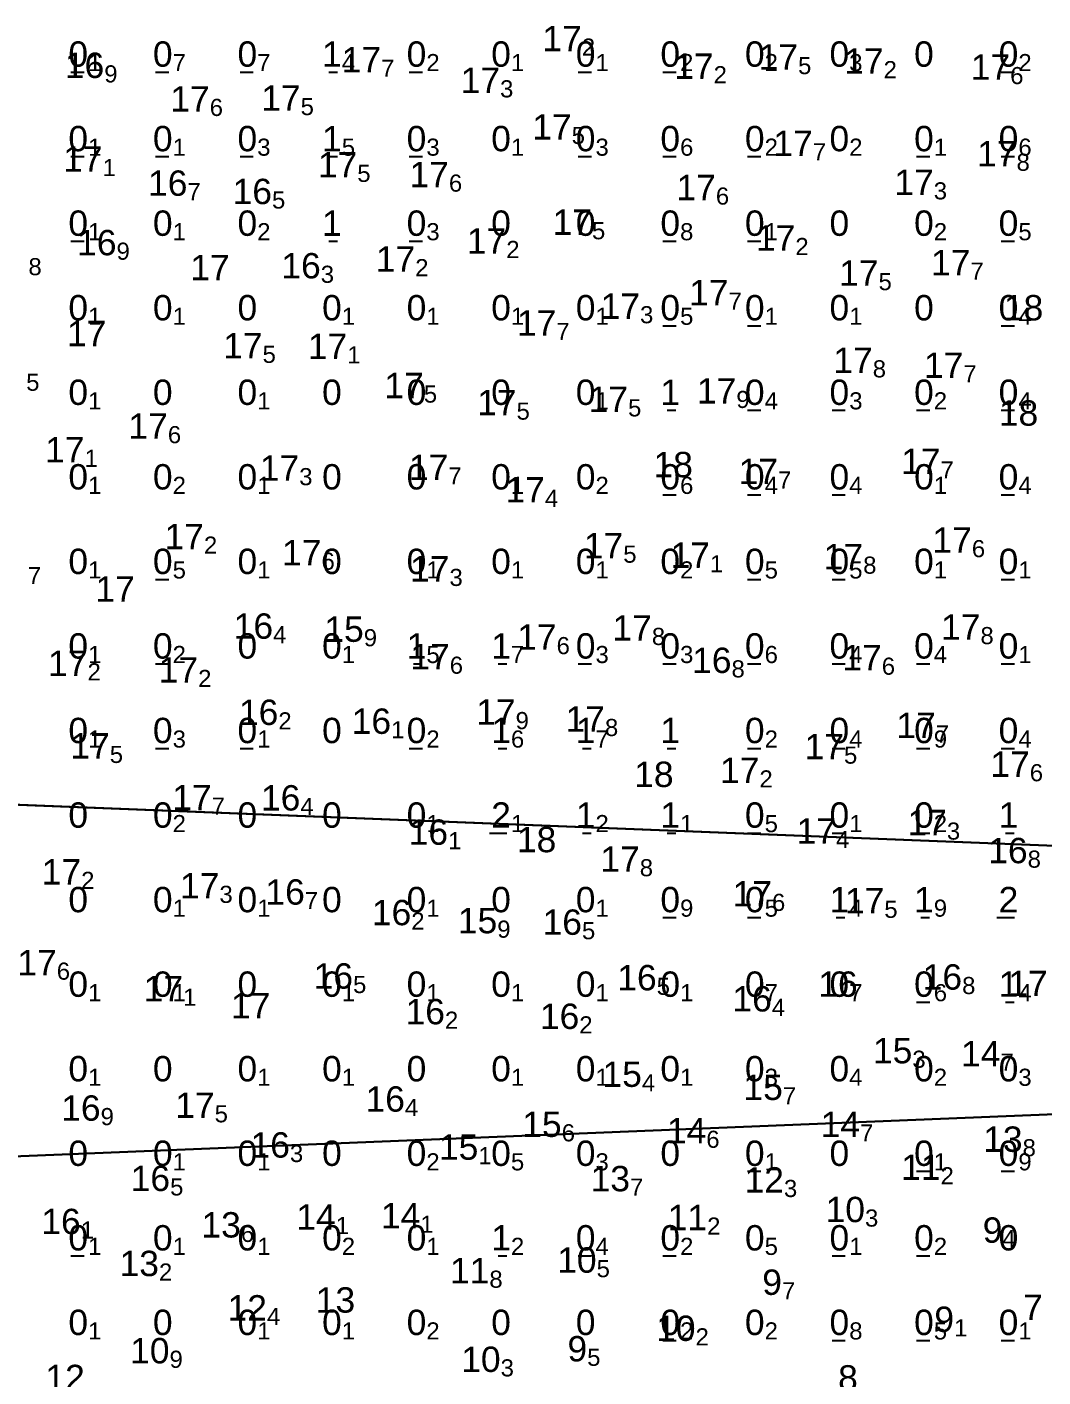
# Model space of a CAD drawing. Header units: millimetres. Extents: x 0 to 581027, y 0 to 6627194.
# Drawn here: x 580483.7 to 580555.7, y 6625676.1 to 6625771.9 of the extents above; entities that cross this region are included whole.
import ezdxf
from ezdxf.enums import TextEntityAlignment as Align

# ---------------------------------------------------------------- set-up
doc = ezdxf.new("R2010")
doc.units = ezdxf.units.MM
doc.layers.add('Soundings_1000', color=7, linetype='Continuous', true_color=0x000000)
doc.layers.add('soundings_diff', color=7, linetype='Continuous', true_color=0x000000)
for name, color, linetype in [('tiff', 7, 'Continuous'), ('tiff17.2', 7, 'Continuous'), ('Этап 4.2 нижняя бровка', 7, 'Continuous'), ('Этап 4.2 рабочая прорезь', 7, 'Continuous'), ('Этап 5.2 верхняя бровка', 7, 'Continuous'), ('Этап 5.2 нижняя бровка', 7, 'Continuous')]:
    doc.layers.add(name, color=color, linetype=linetype)
doc.styles.get("Standard").update_dxf_attribs({"font": 'arial.ttf'})
picture_1 = doc.add_image_def('image2.tif', size_in_pixel=(3838, 2796))
picture_2 = doc.add_image_def('image3.tif', size_in_pixel=(3838, 2796))
picture_3 = doc.add_image_def('image4.tif', size_in_pixel=(2844, 2049))

msp = doc.modelspace()

# ---------------------------------------------------------------- linework, layer by layer
at = {"layer": 'soundings_diff', "color": 18, "true_color": 0x000000}
for p, q in [((580486.78, 6625768.722, -0.08), (580487.719, 6625768.722, -0.08)), ((580492.78, 6625768.722, -0.65), (580493.719, 6625768.722, -0.65)), ((580498.78, 6625768.722, -0.73), (580499.719, 6625768.722, -0.73)), ((580505.086, 6625768.722, -1.37), (580505.699, 6625768.722, -1.37)), ((580510.78, 6625768.722, -0.2), (580511.719, 6625768.722, -0.2)), ((580522.78, 6625768.722, -0.07), (580523.719, 6625768.722, -0.07)), ((580528.78, 6625768.722, -0.2), (580529.719, 6625768.722, -0.2)), ((580552.78, 6625768.722, -0.2), (580553.719, 6625768.722, -0.2)), ((580486.78, 6625762.722, -0.14), (580487.719, 6625762.722, -0.14)), ((580492.78, 6625762.722, -0.14), (580493.719, 6625762.722, -0.14)), ((580498.78, 6625762.722, -0.34), (580499.719, 6625762.722, -0.34)), ((580505.086, 6625762.722, -1.51), (580505.699, 6625762.722, -1.51)), ((580510.78, 6625762.722, -0.34), (580511.719, 6625762.722, -0.34)), ((580522.78, 6625762.722, -0.31), (580523.719, 6625762.722, -0.31)), ((580528.78, 6625762.722, -0.64), (580529.719, 6625762.722, -0.64)), ((580534.78, 6625762.722, -0.16), (580535.719, 6625762.722, -0.16)), ((580546.78, 6625762.722, -0.07), (580547.719, 6625762.722, -0.07)), ((580552.78, 6625762.722, -0.56), (580553.719, 6625762.722, -0.56)), ((580486.78, 6625756.722, -0.13), (580487.719, 6625756.722, -0.13)), ((580505.086, 6625756.722, -1.02), (580505.699, 6625756.722, -1.02)), ((580510.78, 6625756.722, -0.3), (580511.719, 6625756.722, -0.3)), ((580528.78, 6625756.722, -0.81), (580529.719, 6625756.722, -0.81)), ((580534.78, 6625756.722, -0.13), (580535.719, 6625756.722, -0.13)), ((580552.78, 6625756.722, -0.53), (580553.719, 6625756.722, -0.53)), ((580528.78, 6625750.722, -0.47), (580529.719, 6625750.722, -0.47)), ((580534.78, 6625750.722, -0.12), (580535.719, 6625750.722, -0.12)), ((580552.78, 6625750.722, -0.39), (580553.719, 6625750.722, -0.39)), ((580529.086, 6625744.722, -1.01), (580529.699, 6625744.722, -1.01)), ((580534.78, 6625744.722, -0.43), (580535.719, 6625744.722, -0.43)), ((580540.78, 6625744.722, -0.31), (580541.719, 6625744.722, -0.31)), ((580546.78, 6625744.722, -0.2), (580547.719, 6625744.722, -0.2)), ((580552.78, 6625744.722, -0.35), (580553.719, 6625744.722, -0.35)), ((580528.78, 6625738.722, -0.55), (580529.719, 6625738.722, -0.55)), ((580534.78, 6625738.722, -0.35), (580535.719, 6625738.722, -0.35)), ((580540.78, 6625738.722, -0.38), (580541.719, 6625738.722, -0.38)), ((580552.78, 6625738.722, -0.39), (580553.719, 6625738.722, -0.39)), ((580492.78, 6625732.722, -0.45), (580493.719, 6625732.722, -0.45)), ((580534.78, 6625732.722, -0.5), (580535.719, 6625732.722, -0.5)), ((580540.78, 6625732.722, -0.5), (580541.719, 6625732.722, -0.5)), ((580552.78, 6625732.722, -0.07), (580553.719, 6625732.722, -0.07)), ((580492.78, 6625726.722, -0.15), (580493.719, 6625726.722, -0.15)), ((580511.086, 6625726.722, -1.49), (580511.699, 6625726.722, -1.49)), ((580517.086, 6625726.722, -1.68), (580517.699, 6625726.722, -1.68)), ((580522.78, 6625726.722, -0.27), (580523.719, 6625726.722, -0.27)), ((580528.78, 6625726.722, -0.33), (580529.719, 6625726.722, -0.33)), ((580534.78, 6625726.722, -0.58), (580535.719, 6625726.722, -0.58)), ((580540.78, 6625726.722, -0.37), (580541.719, 6625726.722, -0.37)), ((580546.78, 6625726.722, -0.42), (580547.719, 6625726.722, -0.42)), ((580552.78, 6625726.722, -0.08), (580553.719, 6625726.722, -0.08)), ((580492.78, 6625720.722, -0.31), (580493.719, 6625720.722, -0.31)), ((580498.78, 6625720.722, -0.05), (580499.719, 6625720.722, -0.05)), ((580510.78, 6625720.722, -0.22), (580511.719, 6625720.722, -0.22)), ((580517.086, 6625720.722, -1.55), (580517.699, 6625720.722, -1.55)), ((580523.086, 6625720.722, -1.68), (580523.699, 6625720.722, -1.68)), ((580529.086, 6625720.722, -0.98), (580529.699, 6625720.722, -0.98)), ((580534.78, 6625720.722, -0.22), (580535.719, 6625720.722, -0.22)), ((580540.78, 6625720.722, -0.38), (580541.719, 6625720.722, -0.38)), ((580546.78, 6625720.722, -0.87), (580547.719, 6625720.722, -0.87)), ((580552.78, 6625720.722, -0.39), (580553.719, 6625720.722, -0.39)), ((580516.481, 6625714.722, -2.1), (580517.719, 6625714.722, -2.1)), ((580523.086, 6625714.722, -1.19), (580523.699, 6625714.722, -1.19)), ((580529.086, 6625714.722, -1.11), (580529.699, 6625714.722, -1.11)), ((580534.78, 6625714.722, -0.5), (580535.719, 6625714.722, -0.5)), ((580540.78, 6625714.722, -0.08), (580541.719, 6625714.722, -0.08)), ((580546.78, 6625714.722, -0.24), (580547.719, 6625714.722, -0.24)), ((580553.086, 6625714.722, -0.98), (580553.699, 6625714.722, -0.98)), ((580528.78, 6625708.722, -0.86), (580529.719, 6625708.722, -0.86)), ((580534.78, 6625708.722, -0.48), (580535.719, 6625708.722, -0.48)), ((580541.086, 6625708.722, -1.35), (580541.699, 6625708.722, -1.35)), ((580547.086, 6625708.722, -1.87), (580547.699, 6625708.722, -1.87)), ((580552.481, 6625708.722, -1.99), (580553.719, 6625708.722, -1.99)), ((580546.78, 6625702.722, -0.56), (580547.719, 6625702.722, -0.56)), ((580553.086, 6625702.722, -1.36), (580553.699, 6625702.722, -1.36)), ((580534.78, 6625690.722, -0.07), (580535.719, 6625690.722, -0.07)), ((580546.78, 6625690.722, -0.09), (580547.719, 6625690.722, -0.09)), ((580552.78, 6625690.722, -0.87), (580553.719, 6625690.722, -0.87)), ((580486.78, 6625684.722, -0.06), (580487.719, 6625684.722, -0.06)), ((580517.086, 6625684.722, -1.17), (580517.699, 6625684.722, -1.17)), ((580522.78, 6625684.722, -0.44), (580523.719, 6625684.722, -0.44)), ((580528.78, 6625684.722, -0.19), (580529.719, 6625684.722, -0.19)), ((580540.78, 6625684.722, -0.05), (580541.719, 6625684.722, -0.05)), ((580546.78, 6625684.722, -0.17), (580547.719, 6625684.722, -0.17)), ((580528.78, 6625678.722, -0.19), (580529.719, 6625678.722, -0.19)), ((580540.78, 6625678.722, -0.82), (580541.719, 6625678.722, -0.82)), ((580546.78, 6625678.722, -0.5), (580547.719, 6625678.722, -0.5)), ((580552.78, 6625678.722, -0.11), (580553.719, 6625678.722, -0.11))]:
    msp.add_line(p, q, dxfattribs=at)
at = {"layer": 'Этап 4.2 нижняя бровка', "color": 1, "lineweight": 30}
msp.add_lwpolyline([(580570.65, 6625977.85), (580109.71, 6625996.05), (580034.52, 6625734.46), (580560.2, 6625713.67), (580570.65, 6625977.85)], dxfattribs=at)
at = {"layer": 'Этап 4.2 рабочая прорезь', "color": 5, "lineweight": 30}
msp.add_lwpolyline([(580034.52, 6625734.46), (580034.73, 6625732.44), (580219.82, 6625707.79), (580339.37, 6625695.21), (580419.15, 6625689.18), (580559.55, 6625694.89), (580560.2, 6625713.67)], dxfattribs=at)
at = {"layer": 'Этап 5.2 верхняя бровка', "color": 3, "linetype": 'Continuous', "lineweight": 30}
msp.add_lwpolyline([(580025.73, 6625725.21), (580144.31, 6625626.85), (580198.01, 6625585.68), (580306.45, 6625503.96), (580380.3, 6625452.25, -0.007042), (580424.66, 6625424.55, -0.01078), (580452.97, 6625405.43, -0.000003), (580488.81, 6625380.08, -0.000055), (580490.46, 6625378.91, -0.000083), (580499.82, 6625372.28, 0.000042), (580518.49, 6625359.07, 0.014493), (580533.47, 6625349.1, 0.004205), (580586.34, 6625316.72, 0.045482), (580608.84, 6625305.84, 0.025712), (580650.9, 6625292.46, 0.178181), (580685.89, 6625295.84, 0.112994), (580728.34, 6625329.74), (580768.13, 6625390.9), (580811.37, 6625457.98), (580825.99, 6625484.4), (580843.64, 6625527.16)], format="xyb", dxfattribs=at)
at = {"layer": 'Этап 5.2 нижняя бровка', "color": 1, "lineweight": 30}
msp.add_lwpolyline([(580034.53, 6625734.49), (580560.2, 6625713.68), (580560.18, 6625713.46), (580823.18, 6625540.15), (580784.51, 6625481.76), (580737.88, 6625410.99), (580697.72, 6625350.06), (580412.01, 6625509.64), (580025.99, 6625725.17), (580032.37, 6625730.74), (580034.53, 6625734.49)], close=True, dxfattribs=at)

# ---------------------------------------------------------------- texts
at = {"layer": 'Soundings_1000', "color": 18, "true_color": 0x000000}
for s, p in [('17', (580523.03, 6625771.1, 17.23)), ('17', (580538.37, 6625769.79, 17.48)), ('16', (580489.15, 6625769.2, 16.86)), ('17', (580508.79, 6625769.6, 17.69)), ('17', (580532.38, 6625769.14, 17.21)), ('17', (580544.44, 6625769.5, 17.18)), ('17', (580553.42, 6625769.08, 17.55)), ('17', (580517.23, 6625768.14, 17.34)), ('17', (580503.08, 6625766.88, 17.53)), ('17', (580496.63, 6625766.82, 17.64)), ('17', (580522.31, 6625764.83, 17.47)), ('17', (580539.42, 6625763.67, 17.66)), ('17', (580489.03, 6625762.55, 17.07)), ('17', (580507.1, 6625762.14, 17.48)), ('17', (580553.87, 6625762.93, 17.79)), ('17', (580513.6, 6625761.45, 17.63)), ('16', (580495.05, 6625760.84, 16.69)), ('16', (580501.05, 6625760.25, 16.52)), ('17', (580532.54, 6625760.53, 17.59)), ('17', (580548, 6625760.9, 17.26)), ('17', (580523.75, 6625758.07, 17.52)), ('16', (580490.02, 6625756.62, 16.85)), ('17', (580517.67, 6625756.74, 17.23)), ('17', (580538.18, 6625756.95, 17.24)), ('17', (580511.21, 6625755.45, 17.2)), ('17', (580498.05, 6625754.85, 16.98)), ('16', (580504.51, 6625754.98, 16.26)), ('17', (580544.08, 6625754.46, 17.51)), ('17', (580550.6, 6625755.2, 17.69)), ('17', (580533.44, 6625753.07, 17.71)), ('17', (580527.16, 6625752.11, 17.28)), ('18', (580555.77, 6625752, 18.01)), ('17', (580521.22, 6625750.92, 17.67)), ('17', (580489.3, 6625750.17, 16.95)), ('17', (580500.38, 6625749.3, 17.47)), ('17', (580506.39, 6625749.26, 17.12)), ('17', (580543.67, 6625748.27, 17.82)), ('17', (580550.1, 6625747.92, 17.72)), ('17', (580511.82, 6625746.48, 17.52)), ('17', (580533.99, 6625746.1, 17.92)), ('17', (580518.4, 6625745.27, 17.48)), ('17', (580526.31, 6625745.5, 17.48)), ('18', (580555.41, 6625744.53, 17.99)), ('17', (580493.66, 6625743.6, 17.59)), ('17', (580487.75, 6625741.92, 17.09)), ('17', (580548.48, 6625741.1, 17.72)), ('17', (580502.98, 6625740.62, 17.34)), ('17', (580513.56, 6625740.67, 17.71)), ('18', (580530.91, 6625740.87, 18.04)), ('17', (580536.95, 6625740.38, 17.73)), ('17', (580520.41, 6625739.08, 17.4)), ('17', (580496.22, 6625735.76, 17.21)), ('17', (580550.7, 6625735.51, 17.56)), ('17', (580504.56, 6625734.62, 17.56)), ('17', (580525.97, 6625735.12, 17.5)), ('17', (580532.12, 6625734.44, 17.1)), ('17', (580542.99, 6625734.34, 17.77)), ('17', (580513.64, 6625733.47, 17.27)), ('17', (580491.32, 6625732.04, 17.04)), ('16', (580501.13, 6625729.41, 16.39)), ('15', (580507.56, 6625729.19, 15.85)), ('17', (580521.24, 6625728.63, 17.61)), ('17', (580528, 6625729.28, 17.8)), ('17', (580551.31, 6625729.34, 17.8)), ('17', (580487.96, 6625726.77, 17.24)), ('17', (580513.66, 6625727.24, 17.59)), ('16', (580533.65, 6625726.98, 16.84)), ('17', (580544.31, 6625727.17, 17.64)), ('17', (580495.81, 6625726.3, 17.23)), ('16', (580501.5, 6625723.29, 16.23)), ('17', (580518.33, 6625723.31, 17.85)), ('17', (580524.67, 6625722.82, 17.78)), ('16', (580509.5, 6625722.66, 16.1)), ('17', (580548.14, 6625722.36, 17.73)), ('17', (580489.54, 6625720.91, 17.5)), ('17', (580541.63, 6625720.86, 17.45)), ('17', (580535.63, 6625719.17, 17.22)), ('17', (580554.81, 6625719.61, 17.59)), ('18', (580529.54, 6625718.89, 17.99)), ('17', (580496.77, 6625717.24, 17.71)), ('16', (580503.06, 6625717.22, 16.36)), ('17', (580548.93, 6625715.47, 17.25)), ('16', (580513.54, 6625714.79, 16.12)), ('18', (580521.22, 6625714.26, 17.99)), ('17', (580541.06, 6625714.87, 17.44)), ('16', (580554.66, 6625713.48, 16.77)), ('17', (580527.14, 6625712.87, 17.83)), ('17', (580487.51, 6625711.97, 17.16)), ('17', (580497.32, 6625710.98, 17.29)), ('16', (580503.38, 6625710.54, 16.66)), ('17', (580536.52, 6625710.41, 17.64)), ('17', (580544.49, 6625709.92, 17.49)), ('16', (580510.93, 6625709.08, 16.21)), ('15', (580517.03, 6625708.51, 15.86)), ('16', (580523.04, 6625708.4, 16.46)), ('17', (580485.78, 6625705.53, 17.56)), ('17', (580494.74, 6625703.68, 17.11)), ('16', (580506.8, 6625704.58, 16.45)), ('16', (580528.34, 6625704.46, 16.46)), ('16', (580542.6, 6625704, 16.01)), ('16', (580550.01, 6625704.51, 16.84)), ('17', (580556.08, 6625704.05, 17.06)), ('16', (580536.51, 6625702.96, 16.39)), ('17', (580500.93, 6625702.47, 16.95)), ('16', (580513.32, 6625702.05, 16.2)), ('16', (580522.85, 6625701.72, 16.23)), ('15', (580546.48, 6625699.28, 15.32)), ('14', (580552.73, 6625699.07, 14.68)), ('15', (580527.29, 6625697.61, 15.42)), ('15', (580537.29, 6625696.68, 15.69)), ('16', (580488.89, 6625695.21, 16.85)), ('17', (580496.98, 6625695.41, 17.46)), ('16', (580510.48, 6625695.85, 16.38)), ('15', (580521.6, 6625694.06, 15.57)), ('14', (580531.86, 6625693.6, 14.55)), ('14', (580542.77, 6625694.05, 14.72)), ('16', (580502.32, 6625692.59, 16.31)), ('15', (580515.69, 6625692.44, 15.07)), ('13', (580554.3, 6625693, 13.8)), ('16', (580493.82, 6625690.22, 16.48)), ('11', (580548.48, 6625691.01, 11.24)), ('13', (580526.45, 6625690.2, 13.74)), ('12', (580537.37, 6625690.11, 12.27)), ('14', (580505.57, 6625687.48, 14.1)), ('14', (580511.57, 6625687.57, 14.14)), ('11', (580531.92, 6625687.44, 11.19)), ('10', (580543.12, 6625688.01, 10.28)), ('16', (580487.48, 6625687.16, 16.12)), ('13', (580498.84, 6625686.92, 13.55)), ('9', (580552.87, 6625686.55, 9.4)), ('13', (580493.03, 6625684.18, 13.18)), ('11', (580516.47, 6625683.67, 11.76)), ('10', (580524.08, 6625684.42, 10.46)), ('9', (580537.23, 6625682.85, 9.69)), ('12', (580500.69, 6625681.03, 12.42)), ('13', (580506.95, 6625681.59, 12.99)), ('7', (580555.73, 6625681.06, 7.7)), ('9', (580549.44, 6625680.22, 9.06)), ('10', (580531.1, 6625679.58, 10.18)), ('10', (580493.78, 6625677.99, 10.94)), ('9', (580523.41, 6625678.13, 9.51)), ('10', (580517.27, 6625677.38, 10.32)), ('12', (580487.77, 6625676.09, 12.23)), ('8', (580542.61, 6625676.06, 8.94))]:
    msp.add_text(s, height=1.8, dxfattribs=at).set_placement(p, align=Align.MIDDLE_RIGHT)
for s, p in [('2', (580523.03, 6625771.1, 17.23)), ('5', (580538.37, 6625769.79, 17.48)), ('9', (580489.15, 6625769.2, 16.86)), ('7', (580508.79, 6625769.6, 17.69)), ('2', (580532.38, 6625769.14, 17.21)), ('2', (580544.44, 6625769.5, 17.18)), ('6', (580553.42, 6625769.08, 17.55)), ('3', (580517.23, 6625768.14, 17.34)), ('6', (580496.63, 6625766.82, 17.64)), ('5', (580503.08, 6625766.88, 17.53)), ('5', (580522.31, 6625764.83, 17.47)), ('7', (580539.42, 6625763.67, 17.66)), ('1', (580489.03, 6625762.55, 17.07)), ('5', (580507.1, 6625762.14, 17.48)), ('8', (580553.87, 6625762.93, 17.79)), ('6', (580513.6, 6625761.45, 17.63)), ('7', (580495.05, 6625760.84, 16.69)), ('5', (580501.05, 6625760.25, 16.52)), ('6', (580532.54, 6625760.53, 17.59)), ('3', (580548, 6625760.9, 17.26)), ('5', (580523.75, 6625758.07, 17.52)), ('9', (580490.02, 6625756.62, 16.85)), ('2', (580517.67, 6625756.74, 17.23)), ('2', (580538.18, 6625756.95, 17.24)), ('8', (580483.77, 6625755.52, 16.84)), ('2', (580511.21, 6625755.45, 17.2)), ('3', (580504.51, 6625754.98, 16.26)), ('5', (580544.08, 6625754.46, 17.51)), ('7', (580550.6, 6625755.2, 17.69)), ('7', (580533.44, 6625753.07, 17.71)), ('3', (580527.16, 6625752.11, 17.28)), ('7', (580521.22, 6625750.92, 17.67)), ('5', (580500.38, 6625749.3, 17.47)), ('1', (580506.39, 6625749.26, 17.12)), ('8', (580543.67, 6625748.27, 17.82)), ('7', (580550.1, 6625747.92, 17.72)), ('5', (580483.61, 6625747.32, 17.5)), ('5', (580511.82, 6625746.48, 17.52)), ('9', (580533.99, 6625746.1, 17.92)), ('5', (580518.4, 6625745.27, 17.48)), ('5', (580526.31, 6625745.5, 17.48)), ('6', (580493.66, 6625743.6, 17.59)), ('1', (580487.75, 6625741.92, 17.09)), ('7', (580548.48, 6625741.1, 17.72)), ('3', (580502.98, 6625740.62, 17.34)), ('7', (580513.56, 6625740.67, 17.71)), ('7', (580536.95, 6625740.38, 17.73)), ('4', (580520.41, 6625739.08, 17.4)), ('2', (580496.22, 6625735.76, 17.21)), ('6', (580550.7, 6625735.51, 17.56)), ('6', (580504.56, 6625734.62, 17.56)), ('5', (580525.97, 6625735.12, 17.5)), ('1', (580532.12, 6625734.44, 17.1)), ('8', (580542.99, 6625734.34, 17.77)), ('7', (580483.73, 6625733.6, 17.73)), ('3', (580513.64, 6625733.47, 17.27)), ('4', (580501.13, 6625729.41, 16.39)), ('9', (580507.56, 6625729.19, 15.85)), ('6', (580521.24, 6625728.63, 17.61)), ('8', (580528, 6625729.28, 17.8)), ('8', (580551.31, 6625729.34, 17.8)), ('2', (580487.96, 6625726.77, 17.24)), ('6', (580513.66, 6625727.24, 17.59)), ('8', (580533.65, 6625726.98, 16.84)), ('6', (580544.31, 6625727.17, 17.64)), ('2', (580495.81, 6625726.3, 17.23)), ('2', (580501.5, 6625723.29, 16.23)), ('9', (580518.33, 6625723.31, 17.85)), ('8', (580524.67, 6625722.82, 17.78)), ('1', (580509.5, 6625722.66, 16.1)), ('7', (580548.14, 6625722.36, 17.73)), ('5', (580489.54, 6625720.91, 17.5)), ('5', (580541.63, 6625720.86, 17.45)), ('2', (580535.63, 6625719.17, 17.22)), ('6', (580554.81, 6625719.61, 17.59)), ('7', (580496.77, 6625717.24, 17.71)), ('4', (580503.06, 6625717.22, 16.36)), ('3', (580548.93, 6625715.47, 17.25)), ('1', (580513.54, 6625714.79, 16.12)), ('4', (580541.06, 6625714.87, 17.44)), ('8', (580554.66, 6625713.48, 16.77)), ('8', (580527.14, 6625712.87, 17.83)), ('2', (580487.51, 6625711.97, 17.16)), ('3', (580497.32, 6625710.98, 17.29)), ('7', (580503.38, 6625710.54, 16.66)), ('6', (580536.52, 6625710.41, 17.64)), ('5', (580544.49, 6625709.92, 17.49)), ('2', (580510.93, 6625709.08, 16.21)), ('9', (580517.03, 6625708.51, 15.86)), ('5', (580523.04, 6625708.4, 16.46)), ('6', (580485.78, 6625705.53, 17.56)), ('5', (580506.8, 6625704.58, 16.45)), ('1', (580494.74, 6625703.68, 17.11)), ('5', (580528.34, 6625704.46, 16.46)), ('8', (580550.01, 6625704.51, 16.84)), ('4', (580536.51, 6625702.96, 16.39)), ('2', (580513.32, 6625702.05, 16.2)), ('2', (580522.85, 6625701.72, 16.23)), ('3', (580546.48, 6625699.28, 15.32)), ('7', (580552.73, 6625699.07, 14.68)), ('4', (580527.29, 6625697.61, 15.42)), ('7', (580537.29, 6625696.68, 15.69)), ('9', (580488.89, 6625695.21, 16.85)), ('5', (580496.98, 6625695.41, 17.46)), ('4', (580510.48, 6625695.85, 16.38)), ('6', (580521.6, 6625694.06, 15.57)), ('7', (580542.77, 6625694.05, 14.72)), ('6', (580531.86, 6625693.6, 14.55)), ('3', (580502.32, 6625692.59, 16.31)), ('1', (580515.69, 6625692.44, 15.07)), ('8', (580554.3, 6625693, 13.8)), ('5', (580493.82, 6625690.22, 16.48)), ('7', (580526.45, 6625690.2, 13.74)), ('2', (580548.48, 6625691.01, 11.24)), ('3', (580537.37, 6625690.11, 12.27)), ('1', (580505.57, 6625687.48, 14.1)), ('1', (580511.57, 6625687.57, 14.14)), ('2', (580531.92, 6625687.44, 11.19)), ('3', (580543.12, 6625688.01, 10.28)), ('1', (580487.48, 6625687.16, 16.12)), ('6', (580498.84, 6625686.92, 13.55)), ('4', (580552.87, 6625686.55, 9.4)), ('2', (580493.03, 6625684.18, 13.18)), ('8', (580516.47, 6625683.67, 11.76)), ('5', (580524.08, 6625684.42, 10.46)), ('7', (580537.23, 6625682.85, 9.69)), ('4', (580500.69, 6625681.03, 12.42)), ('1', (580549.44, 6625680.22, 9.06)), ('2', (580531.1, 6625679.58, 10.18)), ('9', (580493.78, 6625677.99, 10.94)), ('5', (580523.41, 6625678.13, 9.51)), ('3', (580517.27, 6625677.38, 10.32))]:
    msp.add_text(s, height=1.215, dxfattribs=at).set_placement(p, align=Align.TOP_LEFT)
at = {"layer": 'soundings_diff', "color": 18, "true_color": 0x000000}
for s, p in [('0', (580488, 6625770, -0.08)), ('0', (580494, 6625770, -0.65)), ('0', (580500, 6625770, -0.73)), ('1', (580506, 6625770, -1.37)), ('0', (580512, 6625770, -0.2)), ('0', (580518, 6625770, 0.07)), ('0', (580524, 6625770, -0.07)), ('0', (580530, 6625770, -0.2)), ('0', (580536, 6625770, 0.2)), ('0', (580542, 6625770, 0.3)), ('0', (580548, 6625770, -0.04)), ('0', (580554, 6625770, -0.2)), ('0', (580488, 6625764, -0.14)), ('0', (580494, 6625764, -0.14)), ('0', (580500, 6625764, -0.34)), ('0', (580512, 6625764, -0.34)), ('0', (580518, 6625764, 0.11)), ('0', (580524, 6625764, -0.31)), ('0', (580530, 6625764, -0.64)), ('0', (580536, 6625764, -0.16)), ('0', (580542, 6625764, 0.19)), ('0', (580548, 6625764, -0.07)), ('0', (580554, 6625764, -0.56)), ('1', (580506, 6625764, -1.51)), ('0', (580488, 6625758, -0.13)), ('0', (580494, 6625758, 0.09)), ('0', (580500, 6625758, 0.22)), ('1', (580506, 6625758, -1.02)), ('0', (580512, 6625758, -0.3)), ('0', (580518, 6625758)), ('0', (580524, 6625758, 0.03)), ('0', (580530, 6625758, -0.81)), ('0', (580536, 6625758, -0.13)), ('0', (580542, 6625758, 0.03)), ('0', (580548, 6625758, 0.15)), ('0', (580554, 6625758, -0.53)), ('0', (580488, 6625752, 0.08)), ('0', (580494, 6625752, 0.09)), ('0', (580500, 6625752, -0.03)), ('0', (580506, 6625752, 0.1)), ('0', (580512, 6625752, 0.08)), ('0', (580518, 6625752, 0.05)), ('0', (580524, 6625752, 0.08)), ('0', (580530, 6625752, -0.47)), ('0', (580536, 6625752, -0.12)), ('0', (580542, 6625752, 0.06)), ('0', (580548, 6625752, 0.02)), ('0', (580554, 6625752, -0.39)), ('0', (580488, 6625746, 0.07)), ('0', (580494, 6625746, 0.01)), ('0', (580500, 6625746, 0.09)), ('0', (580506, 6625746, 0.03)), ('0', (580512, 6625746)), ('0', (580518, 6625746, 0.04)), ('0', (580524, 6625746, 0.13)), ('1', (580530, 6625746, -1.01)), ('0', (580536, 6625746, -0.43)), ('0', (580542, 6625746, -0.31)), ('0', (580548, 6625746, -0.2)), ('0', (580554, 6625746, -0.35)), ('0', (580488, 6625740, 0.08)), ('0', (580494, 6625740, 0.22)), ('0', (580500, 6625740, 0.14)), ('0', (580506, 6625740, 0.03)), ('0', (580512, 6625740, 0.03)), ('0', (580518, 6625740, 0.14)), ('0', (580524, 6625740, 0.18)), ('0', (580530, 6625740, -0.55)), ('0', (580536, 6625740, -0.35)), ('0', (580542, 6625740, -0.38)), ('0', (580548, 6625740, 0.1)), ('0', (580554, 6625740, -0.39)), ('0', (580488, 6625734, 0.08)), ('0', (580494, 6625734, -0.45)), ('0', (580500, 6625734, 0.14)), ('0', (580506, 6625734, 0.04)), ('0', (580512, 6625734, 0.09)), ('0', (580518, 6625734, 0.08)), ('0', (580524, 6625734, 0.14)), ('0', (580530, 6625734, 0.2)), ('0', (580536, 6625734, -0.5)), ('0', (580542, 6625734, -0.5)), ('0', (580548, 6625734, 0.08)), ('0', (580554, 6625734, -0.07)), ('0', (580488, 6625728, 0.07)), ('0', (580494, 6625728, -0.15)), ('0', (580500, 6625728, 0.04)), ('0', (580506, 6625728, 0.05)), ('1', (580512, 6625728, -1.49)), ('1', (580518, 6625728, -1.68)), ('0', (580524, 6625728, -0.27)), ('0', (580530, 6625728, -0.33)), ('0', (580536, 6625728, -0.58)), ('0', (580542, 6625728, -0.37)), ('0', (580548, 6625728, -0.42)), ('0', (580554, 6625728, -0.08)), ('0', (580488, 6625722, 0.1)), ('0', (580494, 6625722, -0.31)), ('0', (580500, 6625722, -0.05)), ('0', (580506, 6625722, 0.04)), ('0', (580512, 6625722, -0.22)), ('1', (580518, 6625722, -1.55)), ('1', (580524, 6625722, -1.68)), ('1', (580530, 6625722, -0.98)), ('0', (580536, 6625722, -0.22)), ('0', (580542, 6625722, -0.38)), ('0', (580548, 6625722, -0.87)), ('0', (580554, 6625722, -0.39)), ('0', (580488, 6625716, 0.04)), ('0', (580494, 6625716, 0.23)), ('0', (580500, 6625716)), ('0', (580506, 6625716, 0.04)), ('0', (580512, 6625716, 0.11)), ('2', (580518, 6625716, -2.1)), ('1', (580524, 6625716, -1.19)), ('1', (580530, 6625716, -1.11)), ('0', (580536, 6625716, -0.5)), ('0', (580542, 6625716, -0.08)), ('0', (580548, 6625716, -0.24)), ('1', (580554, 6625716, -0.98)), ('0', (580488, 6625710, -0.04)), ('0', (580494, 6625710, 0.12)), ('0', (580500, 6625710, 0.1)), ('0', (580506, 6625710, 0.04)), ('0', (580512, 6625710, 0.11)), ('0', (580518, 6625710, -0.04)), ('0', (580524, 6625710, 0.13)), ('0', (580530, 6625710, -0.86)), ('0', (580536, 6625710, -0.48)), ('1', (580542, 6625710, -1.35)), ('1', (580548, 6625710, -1.87)), ('2', (580554, 6625710, -1.99)), ('0', (580488, 6625704, 0.07)), ('0', (580494, 6625704, 0.05)), ('0', (580500, 6625704, 0.04)), ('0', (580506, 6625704, 0.07)), ('0', (580512, 6625704, 0.14)), ('0', (580518, 6625704, 0.12)), ('0', (580524, 6625704, 0.08)), ('0', (580530, 6625704, 0.09)), ('0', (580536, 6625704, 0.74)), ('0', (580542, 6625704, 0.65)), ('0', (580548, 6625704, -0.56)), ('1', (580554, 6625704, -1.36)), ('0', (580488, 6625698, 0.09)), ('0', (580494, 6625698, 0.03)), ('0', (580500, 6625698, 0.09)), ('0', (580506, 6625698, 0.09)), ('0', (580512, 6625698, 0.04)), ('0', (580518, 6625698, 0.14)), ('0', (580524, 6625698, 0.1)), ('0', (580530, 6625698, 0.13)), ('0', (580536, 6625698, 0.31)), ('0', (580542, 6625698, 0.44)), ('0', (580548, 6625698, 0.17)), ('0', (580554, 6625698, 0.29)), ('0', (580488, 6625692)), ('0', (580494, 6625692, 0.08)), ('0', (580500, 6625692, 0.05)), ('0', (580506, 6625692, -0.01)), ('0', (580512, 6625692, 0.2)), ('0', (580518, 6625692, 0.47)), ('0', (580524, 6625692, 0.31)), ('0', (580530, 6625692, 0.04)), ('0', (580536, 6625692, -0.07)), ('0', (580542, 6625692, 0.01)), ('0', (580548, 6625692, -0.09)), ('0', (580554, 6625692, -0.87)), ('0', (580488, 6625686, -0.06)), ('0', (580494, 6625686, 0.13)), ('0', (580500, 6625686, 0.06)), ('0', (580506, 6625686, 0.21)), ('0', (580512, 6625686, 0.13)), ('1', (580518, 6625686, -1.17)), ('0', (580524, 6625686, -0.44)), ('0', (580530, 6625686, -0.19)), ('0', (580536, 6625686, 0.49)), ('0', (580542, 6625686, -0.05)), ('0', (580548, 6625686, -0.17)), ('0', (580554, 6625686, 0.04)), ('0', (580488, 6625680, 0.07)), ('0', (580494, 6625680)), ('0', (580500, 6625680, 0.07)), ('0', (580506, 6625680, 0.07)), ('0', (580512, 6625680, 0.15)), ('0', (580518, 6625680, 0.03)), ('0', (580524, 6625680, 0.01)), ('0', (580530, 6625680, -0.19)), ('0', (580536, 6625680, 0.21)), ('0', (580542, 6625680, -0.82)), ('0', (580548, 6625680, -0.5)), ('0', (580554, 6625680, -0.11))]:
    msp.add_text(s, height=1.8, dxfattribs=at).set_placement(p, align=Align.MIDDLE_RIGHT)
for s, p in [('1', (580488, 6625770, -0.08)), ('7', (580494, 6625770, -0.65)), ('7', (580500, 6625770, -0.73)), ('4', (580506, 6625770, -1.37)), ('2', (580512, 6625770, -0.2)), ('1', (580518, 6625770, 0.07)), ('1', (580524, 6625770, -0.07)), ('2', (580530, 6625770, -0.2)), ('2', (580536, 6625770, 0.2)), ('3', (580542, 6625770, 0.3)), ('2', (580554, 6625770, -0.2)), ('1', (580488, 6625764, -0.14)), ('1', (580494, 6625764, -0.14)), ('3', (580500, 6625764, -0.34)), ('5', (580506, 6625764, -1.51)), ('3', (580512, 6625764, -0.34)), ('1', (580518, 6625764, 0.11)), ('3', (580524, 6625764, -0.31)), ('6', (580530, 6625764, -0.64)), ('2', (580536, 6625764, -0.16)), ('2', (580542, 6625764, 0.19)), ('1', (580548, 6625764, -0.07)), ('6', (580554, 6625764, -0.56)), ('1', (580488, 6625758, -0.13)), ('1', (580494, 6625758, 0.09)), ('2', (580500, 6625758, 0.22)), ('3', (580512, 6625758, -0.3)), ('8', (580530, 6625758, -0.81)), ('1', (580536, 6625758, -0.13)), ('2', (580548, 6625758, 0.15)), ('5', (580554, 6625758, -0.53)), ('1', (580488, 6625752, 0.08)), ('1', (580494, 6625752, 0.09)), ('1', (580506, 6625752, 0.1)), ('1', (580512, 6625752, 0.08)), ('1', (580518, 6625752, 0.05)), ('1', (580524, 6625752, 0.08)), ('5', (580530, 6625752, -0.47)), ('1', (580536, 6625752, -0.12)), ('1', (580542, 6625752, 0.06)), ('4', (580554, 6625752, -0.39)), ('1', (580488, 6625746, 0.07)), ('1', (580500, 6625746, 0.09)), ('1', (580524, 6625746, 0.13)), ('4', (580536, 6625746, -0.43)), ('3', (580542, 6625746, -0.31)), ('2', (580548, 6625746, -0.2)), ('4', (580554, 6625746, -0.35)), ('1', (580488, 6625740, 0.08)), ('2', (580494, 6625740, 0.22)), ('1', (580500, 6625740, 0.14)), ('1', (580518, 6625740, 0.14)), ('2', (580524, 6625740, 0.18)), ('6', (580530, 6625740, -0.55)), ('4', (580536, 6625740, -0.35)), ('4', (580542, 6625740, -0.38)), ('1', (580548, 6625740, 0.1)), ('4', (580554, 6625740, -0.39)), ('1', (580488, 6625734, 0.08)), ('5', (580494, 6625734, -0.45)), ('1', (580500, 6625734, 0.14)), ('1', (580512, 6625734, 0.09)), ('1', (580518, 6625734, 0.08)), ('1', (580524, 6625734, 0.14)), ('2', (580530, 6625734, 0.2)), ('5', (580536, 6625734, -0.5)), ('5', (580542, 6625734, -0.5)), ('1', (580548, 6625734, 0.08)), ('1', (580554, 6625734, -0.07)), ('1', (580488, 6625728, 0.07)), ('2', (580494, 6625728, -0.15)), ('1', (580506, 6625728, 0.05)), ('5', (580512, 6625728, -1.49)), ('7', (580518, 6625728, -1.68)), ('3', (580524, 6625728, -0.27)), ('3', (580530, 6625728, -0.33)), ('6', (580536, 6625728, -0.58)), ('4', (580542, 6625728, -0.37)), ('4', (580548, 6625728, -0.42)), ('1', (580554, 6625728, -0.08)), ('1', (580488, 6625722, 0.1)), ('3', (580494, 6625722, -0.31)), ('1', (580500, 6625722, -0.05)), ('2', (580512, 6625722, -0.22)), ('6', (580518, 6625722, -1.55)), ('7', (580524, 6625722, -1.68)), ('2', (580536, 6625722, -0.22)), ('4', (580542, 6625722, -0.38)), ('9', (580548, 6625722, -0.87)), ('4', (580554, 6625722, -0.39)), ('2', (580494, 6625716, 0.23)), ('1', (580512, 6625716, 0.11)), ('1', (580518, 6625716, -2.1)), ('2', (580524, 6625716, -1.19)), ('1', (580530, 6625716, -1.11)), ('5', (580536, 6625716, -0.5)), ('1', (580542, 6625716, -0.08)), ('2', (580548, 6625716, -0.24)), ('1', (580494, 6625710, 0.12)), ('1', (580500, 6625710, 0.1)), ('1', (580512, 6625710, 0.11)), ('1', (580524, 6625710, 0.13)), ('9', (580530, 6625710, -0.86)), ('5', (580536, 6625710, -0.48)), ('4', (580542, 6625710, -1.35)), ('9', (580548, 6625710, -1.87)), ('1', (580488, 6625704, 0.07)), ('1', (580494, 6625704, 0.05)), ('1', (580506, 6625704, 0.07)), ('1', (580512, 6625704, 0.14)), ('1', (580518, 6625704, 0.12)), ('1', (580524, 6625704, 0.08)), ('1', (580530, 6625704, 0.09)), ('7', (580536, 6625704, 0.74)), ('7', (580542, 6625704, 0.65)), ('6', (580548, 6625704, -0.56)), ('4', (580554, 6625704, -1.36)), ('1', (580488, 6625698, 0.09)), ('1', (580500, 6625698, 0.09)), ('1', (580506, 6625698, 0.09)), ('1', (580518, 6625698, 0.14)), ('1', (580524, 6625698, 0.1)), ('1', (580530, 6625698, 0.13)), ('3', (580536, 6625698, 0.31)), ('4', (580542, 6625698, 0.44)), ('2', (580548, 6625698, 0.17)), ('3', (580554, 6625698, 0.29)), ('1', (580494, 6625692, 0.08)), ('1', (580500, 6625692, 0.05)), ('2', (580512, 6625692, 0.2)), ('5', (580518, 6625692, 0.47)), ('3', (580524, 6625692, 0.31)), ('1', (580536, 6625692, -0.07)), ('1', (580548, 6625692, -0.09)), ('9', (580554, 6625692, -0.87)), ('1', (580488, 6625686, -0.06)), ('1', (580494, 6625686, 0.13)), ('1', (580500, 6625686, 0.06)), ('2', (580506, 6625686, 0.21)), ('1', (580512, 6625686, 0.13)), ('2', (580518, 6625686, -1.17)), ('4', (580524, 6625686, -0.44)), ('2', (580530, 6625686, -0.19)), ('5', (580536, 6625686, 0.49)), ('1', (580542, 6625686, -0.05)), ('2', (580548, 6625686, -0.17)), ('1', (580488, 6625680, 0.07)), ('1', (580500, 6625680, 0.07)), ('1', (580506, 6625680, 0.07)), ('2', (580512, 6625680, 0.15)), ('2', (580530, 6625680, -0.19)), ('2', (580536, 6625680, 0.21)), ('8', (580542, 6625680, -0.82)), ('5', (580548, 6625680, -0.5)), ('1', (580554, 6625680, -0.11))]:
    msp.add_text(s, height=1.215, dxfattribs=at).set_placement(p, align=Align.TOP_LEFT)

# ---------------------------------------------------------------- pictures from other files: only their frames are drawn
at = {"layer": 'soundings_diff', "color": 7, "true_color": 0xffffff}
image = msp.add_image(picture_3, insert=(580007.44, 6625621.283), size_in_units=(568.8, 409.8), dxfattribs=at)
image.dxf.flags = 7
at = {"layer": 'tiff', "color": 7, "true_color": 0xffffff}
image = msp.add_image(picture_1, insert=(580010.501, 6625614.779), size_in_units=(575.697, 419.398), dxfattribs=dict(at, brightness=70))
image.dxf.flags = 7
at = {"layer": 'tiff17.2', "color": 7, "true_color": 0xffffff}
image = msp.add_image(picture_2, insert=(580010.501, 6625614.779), size_in_units=(575.697, 419.398), dxfattribs=dict(at, brightness=70))
image.dxf.flags = 7

doc.saveas('drawing.dxf')
